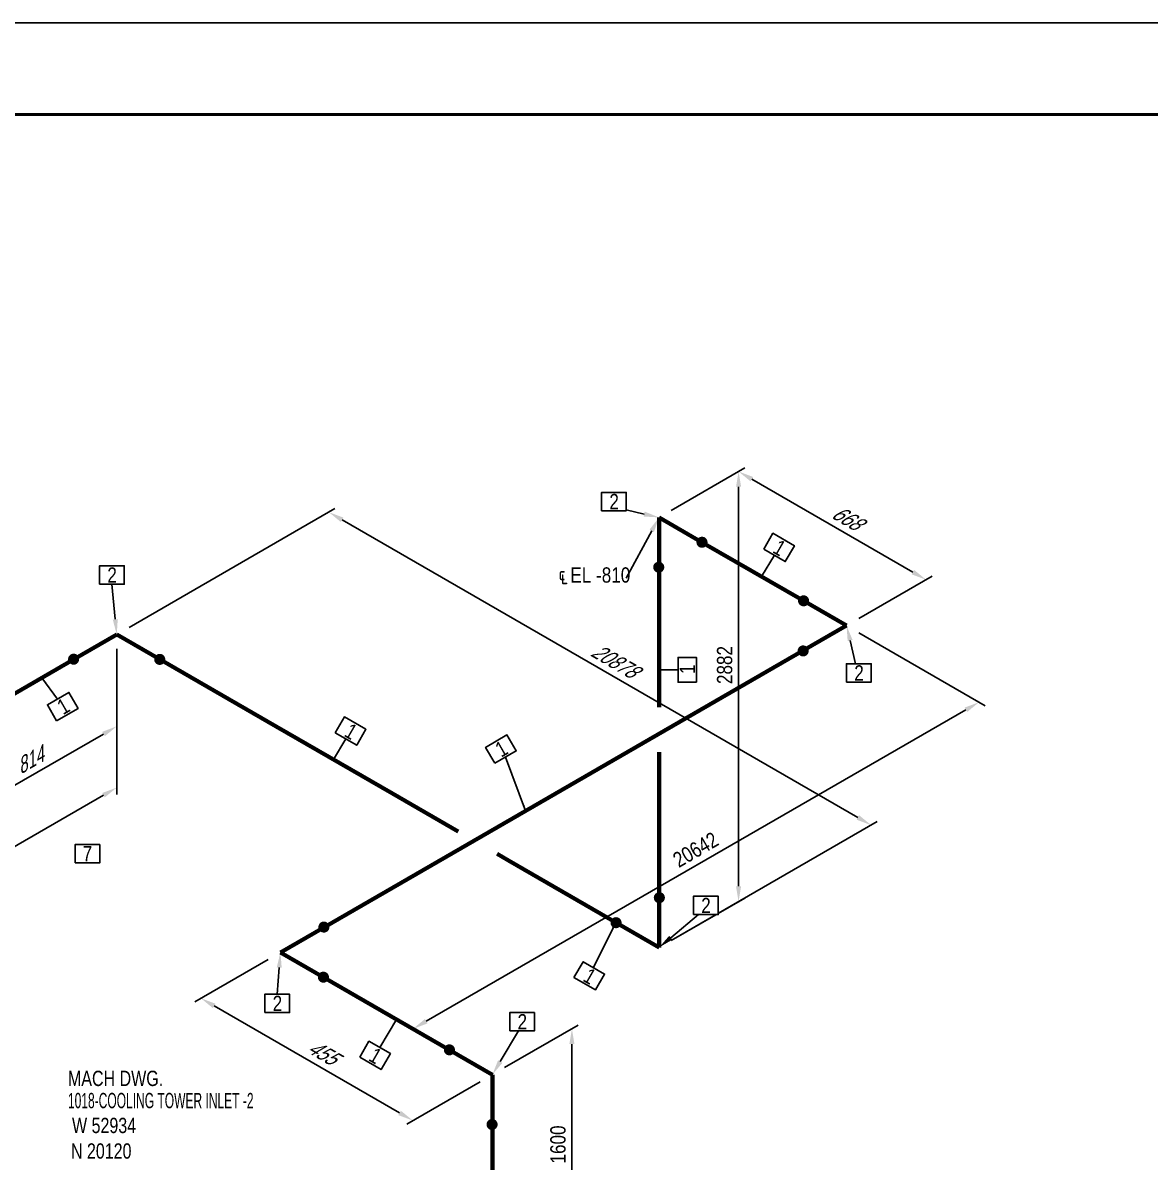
# Model space of a CAD drawing. Header units: millimetres. Extents: x 0 to 594, y 0 to 420.
# Drawn here: x 183.5 to 367.6, y 233.8 to 420 of the extents above; entities that cross this region are included whole.
import ezdxf
from ezdxf import colors
from ezdxf.entities.mleader import LeaderData, LeaderLine
from ezdxf.enums import TextEntityAlignment as Align
from ezdxf.math import Vec2, Vec3

# ---------------------------------------------------------------- set-up
doc = ezdxf.new("R2010")
doc.units = ezdxf.units.MM
doc.header["$LTSCALE"] = 0.25
for name, color, linetype in [('용접', 1, 'Continuous'), ('주석', 7, 'Continuous'), ('치수', 1, 'Continuous')]:
    doc.layers.add(name, color=color, linetype=linetype)
doc.layers.add('파이프', color=3, linetype='Continuous', lineweight=70)
doc.styles.add('AdskIsoAnnotation', font='arial.ttf', dxfattribs={"width": 0.8, "height": 1})
doc.styles.add('AdskIsoMetric', font='arial.ttf', dxfattribs={"width": 0.8, "height": 2.5})
doc.styles.add('AdskIsoMetric-30', font='arial.ttf', dxfattribs={"width": 0.8, "height": 2.5})
doc.styles.add('AdskIsoMetric30', font='arial.ttf', dxfattribs={"width": 0.8, "oblique": 30, "height": 2.5})
doc.styles.add('MtXpl_', font='')
doc.styles.get("Standard").update_dxf_attribs({"font": 'arial.ttf'})
doc.styles.get('MtXpl_').set_extended_font_data('Gulim')
doc.dimstyles.new('AdskIsoMetric', dxfattribs={"dimtxt": 2.5, "dimasz": 2.5, "dimexe": 1, "dimexo": 2, "dimgap": 0.8, "dimtad": 1, "dimdec": 0, "dimrnd": 1, "dimzin": 0, "dimdsep": 46, "dimtxsty": 'AdskIsoMetric', "dimcen": 0, "dimclrt": 7, "dimadec": 0, "dimazin": 0, "dimtfac": 1, "dimtdec": 0, "dimtmove": 1, "dimatfit": 3, "dimfxl": 0, "dimfrac": 2, "dimtolj": 1, "dimtzin": 0, "dimarcsym": 0})

# ---------------------------------------------------------------- blocks, each defined once
blk = doc.blocks.new('*D50')
at = {"layer": 'Defpoints', "color": 0}
for p in [(198.8172708062366, 320.035031251697), (170.178310758438, 299.4178370106479), (170.1783107670375, 288.5003199115041)]:
    blk.add_point(p, dxfattribs=at)
at = {"layer": '치수', "color": 0, "lineweight": -2}
for p, q in [((198.8172708080557, 317.7256301744025), (198.8172708189614, 303.8803307130496)), ((196.6522073100779, 303.7850312491211), (172.3433742750115, 289.7503199140798)), ((170.1783107602571, 297.1084359333534), (170.1783107679471, 287.3456193728568))]:
    blk.add_line(p, q, dxfattribs=at)
at = {"layer": '치수', "color": 0}
for points in [[(196.4438739763152, 304.1458751671167), (196.8605406438405, 303.4241873311255), (198.8172708180518, 305.0350312516969)], [(172.1350409412489, 290.1111638320755), (172.5517076087741, 289.3894759960842), (170.1783107670375, 288.5003199115041)]]:
    blk.add_solid(points, dxfattribs=at)
at = {"layer": '치수', "color": 7, "insert": (184.4977907904827, 299.3855574170034), "char_height": 2.5, "attachment_point": 5, "rotation": 30.000000068164393, "style": 'AdskIsoMetric30'}
blk.add_mtext('\\A1;814', dxfattribs=at)
blk = doc.blocks.new('*D53')
at = {"layer": 'Defpoints', "color": 0}
for p in [(198.8172708062366, 320.035031251697), (125.6839994647435, 277.8115172399599), (125.6839994844356, 252.81151723996)]:
    blk.add_point(p, dxfattribs=at)
at = {"layer": '치수', "color": 0, "lineweight": -2}
for p, q in [((198.8172708080557, 317.7256301744025), (198.8172708268381, 293.8803307130497)), ((196.6522073179547, 293.7850312491212), (127.8490629924095, 254.0615172425357)), ((125.6839994665626, 275.5021161626653), (125.6839994853451, 251.6568167013127))]:
    blk.add_line(p, q, dxfattribs=at)
at = {"layer": '치수', "color": 0}
for points in [[(196.443873984192, 294.1458751671169), (196.8605406517173, 293.4241873311256), (198.8172708259286, 295.035031251697)], [(127.6407296586469, 254.4223611605314), (128.0573963261722, 253.7006733245401), (125.6839994844356, 252.81151723996)]]:
    blk.add_solid(points, dxfattribs=at)
at = {"layer": '치수', "color": 7, "insert": (162.2506351531209, 276.540171513918), "char_height": 2.5, "attachment_point": 5, "rotation": 30.00000006816429, "style": 'AdskIsoMetric30'}
blk.add_mtext('\\A1;1635', dxfattribs=at)
blk = doc.blocks.new('*D54')
at = {"layer": 'Defpoints', "color": 0}
for p in [(233.458286950697, 340.0350312636772), (198.8172708062366, 320.0350312516969), (287.3888887701057, 268.8981838994259)]:
    blk.add_point(p, dxfattribs=at)
at = {"layer": '치수', "color": 0, "lineweight": -2}
for p, q in [((200.8172708066282, 321.1897317912245), (234.4582869508928, 340.612381533441)), ((319.8648414038169, 290.1481839091746), (235.6233504614466, 338.7850312659089)), ((289.3888887704973, 270.0528844389534), (323.0299049147621, 289.4755341811701))]:
    blk.add_line(p, q, dxfattribs=at)
at = {"layer": '치수', "color": 0}
for points in [[(235.831683794408, 339.1458751843671), (235.4150171284852, 338.4241873474506), (233.458286950697, 340.0350312636772)], [(320.0731747367782, 290.5090278276328), (319.6565080708555, 289.7873399907163), (322.0299049145664, 288.8981839114063)]]:
    blk.add_solid(points, dxfattribs=at)
at = {"layer": '치수', "color": 7, "insert": (280.0112481057436, 315.7755485060271), "char_height": 2.5, "attachment_point": 5, "rotation": 330.000000059059, "style": 'AdskIsoMetric30'}
blk.add_mtext('\\A1;20878', dxfattribs=at)
blk = doc.blocks.new('*D55')
at = {"layer": 'Defpoints', "color": 0}
for p in [(287.3888886984413, 339.1757967347887), (300.3792697513746, 276.3981838470287), (287.3888887701058, 268.898183899426)]:
    blk.add_point(p, dxfattribs=at)
at = {"layer": '치수', "color": 0, "lineweight": -2}
for p, q in [((289.3888886984413, 340.3304972718118), (301.3792697513746, 347.2531469922785)), ((300.3792697513746, 344.175796723767), (300.3792697513746, 278.8981838470287)), ((289.3888887701058, 270.0528844364491), (301.3792697513746, 276.9755341155403))]:
    blk.add_line(p, q, dxfattribs=at)
at = {"layer": '치수', "color": 0}
for points in [[(299.962603084708, 344.175796723767), (300.7959364180413, 344.175796723767), (300.3792697513746, 346.675796723767)], [(299.962603084708, 278.8981838470287), (300.7959364180413, 278.8981838470287), (300.3792697513746, 276.3981838470287)]]:
    blk.add_solid(points, dxfattribs=at)
at = {"layer": '치수', "color": 7, "insert": (298.1121175301508, 315.0540493591387), "char_height": 2.5, "attachment_point": 5, "rotation": 90, "style": 'AdskIsoMetric-30'}
blk.add_mtext('\\A1;2882', dxfattribs=at)
blk = doc.blocks.new('*D56')
at = {"layer": 'Defpoints', "color": 0}
for p in [(300.3792697526645, 346.675796739194), (287.3888886984412, 339.1757967347886), (318.0208171150268, 321.4904446593221)]:
    blk.add_point(p, dxfattribs=at)
at = {"layer": '치수', "color": 0, "lineweight": -2}
for p, q in [((289.3888886988355, 340.3304972742998), (301.3792697528615, 347.2531470089496)), ((328.8461346585144, 330.2404446615198), (302.5443332634002, 345.4257967414017)), ((320.0208171154211, 322.6451451988332), (332.0111981694472, 329.5677949334831))]:
    blk.add_line(p, q, dxfattribs=at)
at = {"layer": '치수', "color": 0}
for points in [[(302.7526665963655, 345.7866406598577), (302.3359999304348, 345.0649528229457), (300.3792697526645, 346.675796739194)], [(329.0544679914798, 330.6012885799757), (328.6378013255489, 329.8796007430638), (331.0111981692501, 328.9904446637275)]]:
    blk.add_solid(points, dxfattribs=at)
at = {"layer": '치수', "color": 7, "insert": (317.9623861340782, 339.142061619931), "char_height": 2.5, "attachment_point": 5, "rotation": 330.0000000584236, "style": 'AdskIsoMetric30'}
blk.add_mtext('\\A1;668', dxfattribs=at)
blk = doc.blocks.new('*D57')
at = {"layer": 'Defpoints', "color": 0}
for p in [(318.0208171150268, 321.4904446593221), (339.6714522138733, 308.9904446666584), (225.5518235701172, 268.1034462192492)]:
    blk.add_point(p, dxfattribs=at)
at = {"layer": '치수', "color": 0, "lineweight": -2}
for p, q in [((320.0208171146365, 320.3357441220717), (340.6714522136781, 308.4130943980332)), ((249.3675221771551, 256.8534462287847), (337.5063887056818, 307.7404446644593))]:
    blk.add_line(p, q, dxfattribs=at)
at = {"layer": '치수', "color": 0}
for points in [[(337.2980553719819, 308.1012885824913), (337.7147220393816, 307.3796007464275), (339.6714522138733, 308.9904446666584)], [(249.1591888434553, 257.2142901468166), (249.575855510855, 256.4926023107528), (247.2024586689636, 255.6034462265857)]]:
    blk.add_solid(points, dxfattribs=at)
at = {"layer": '치수', "color": 7, "insert": (293.3703604521117, 284.8753940820906), "char_height": 2.5, "attachment_point": 5, "rotation": 30.000000058194246, "style": 'AdskIsoMetric-30'}
blk.add_mtext('\\A1;20642', dxfattribs=at)
blk = doc.blocks.new('*D58')
at = {"layer": 'Defpoints', "color": 0}
for p in [(225.5518235701173, 268.1034462192493), (212.5614425159655, 260.6034462147202), (260.1690062858714, 248.1172065071408)]:
    blk.add_point(p, dxfattribs=at)
at = {"layer": '치수', "color": 0, "lineweight": -2}
for p, q in [((223.5518235697362, 266.9487456797203), (211.561442515775, 260.0260959449557)), ((245.0135617209745, 241.8672065003875), (214.7265060267108, 259.3534462169445)), ((258.1690062854904, 246.9625059676118), (246.1786252315292, 240.0398562328472))]:
    blk.add_line(p, q, dxfattribs=at)
at = {"layer": '치수', "color": 0}
for points in [[(214.9348393596734, 259.714290135402), (214.5181726937482, 258.9926022984869), (212.5614425159655, 260.6034462147202)], [(245.2218950539371, 242.228050418845), (244.8052283880119, 241.5063625819299), (247.1786252317198, 240.6172065026117)]]:
    blk.add_solid(points, dxfattribs=at)
at = {"layer": '치수', "color": 7, "insert": (232.3511878775081, 251.7888212917847), "char_height": 2.5, "attachment_point": 5, "rotation": 330.000000058863, "style": 'AdskIsoMetric30'}
blk.add_mtext('\\A1;455', dxfattribs=at)
blk = doc.blocks.new('*D59')
at = {"layer": 'Defpoints', "color": 0}
for p in [(273.1593873471173, 255.6172065083787), (260.1690062858715, 248.1172065071409), (260.1690062908212, 212.9245139386664)]:
    blk.add_point(p, dxfattribs=at)
at = {"layer": '치수', "color": 0, "lineweight": -2}
for p, q in [((262.1690062858715, 249.2719070453126), (274.1593873471173, 256.1945567774645)), ((273.1593873471173, 222.9245139370464), (273.1593873471173, 253.1172065083787)), ((262.1690062908212, 214.0792144768381), (274.1593873471173, 221.0018642061323))]:
    blk.add_line(p, q, dxfattribs=at)
at = {"layer": '치수', "color": 0}
for points in [[(272.7427206804506, 253.1172065083787), (273.576054013784, 253.1172065083787), (273.1593873471173, 255.6172065083787)], [(272.7427206804506, 222.9245139370464), (273.576054013784, 222.9245139370464), (273.1593873471173, 220.4245139370464)]]:
    blk.add_solid(points, dxfattribs=at)
at = {"layer": '치수', "color": 7, "insert": (270.8930878354331, 236.7124115918235), "char_height": 2.5, "attachment_point": 5, "rotation": 90, "style": 'AdskIsoMetric-30'}
blk.add_mtext('\\A1;1600', dxfattribs=at)
blk = doc.blocks.new('엘보우-3-Iso2DSkew90')
at = {"color": 0, "linetype": 'ByBlock', "lineweight": -2, "extrusion": (0.7071067808699627, 0.4082482906735209, -0.5773502694291109)}
for p, q in [((-7.071067815031325, 4.082482902810825), (-7.071068313582005e-05, 4.082483190649194e-05)), ((-4.498089184110099e-14, -8.164966382088252e-05), (-4.655096308425755e-09, -8.164965806320865)), ((-4.497137119077385e-14, -8.164966376627178e-05), (-4.497137119077385e-14, -8.164966376627178e-05))]:
    blk.add_line(p, q, dxfattribs=at)
blk = doc.blocks.new('엘보우-4-Iso2DSkew90')
at = {"color": 0, "linetype": 'ByBlock', "lineweight": -2, "extrusion": (0, 0.816496580927726, 0.5773502691896257)}
for p, q in [((7.071067811865477, 4.082482911028047), (7.071028481802253e-05, 4.083099139148935e-05)), ((7.071028481291578e-05, -4.082460197710877e-05), (7.071067811511808, -4.08248290484282)), ((7.071028481802251e-05, -4.082460198005262e-05), (7.071028481802251e-05, -4.082460198005262e-05))]:
    blk.add_line(p, q, dxfattribs=at)
blk = doc.blocks.new('엘보우-7-Iso2DSkew90')
at = {"color": 0, "linetype": 'ByBlock', "lineweight": -2, "extrusion": (1.110522125311558e-09, -0.8164965809298982, -0.577350269186554)}
for p, q in [((-7.071067814619759, 4.082482896615121), (-7.071109898246791e-05, 4.082507193608459e-05)), ((-7.071109892604943e-05, -4.082507209689065e-05), (-7.07106780913495, -4.082482912604982)), ((-7.071109892738195e-05, -4.082507209770768e-05), (-7.071109892738195e-05, -4.082507209770768e-05))]:
    blk.add_line(p, q, dxfattribs=at)
blk = doc.blocks.new('엘보우-8-Iso2DSkew90')
at = {"color": 0, "linetype": 'ByBlock', "lineweight": -2, "extrusion": (1.206383680785323e-09, -0.8164965808735476, -0.5773502692662456)}
for p, q in [((-7.071067811865475, -4.082482912145474), (-7.070926914876238e-05, -4.08240156523066e-05)), ((7.070926914608952e-05, -4.082401551455135e-05), (7.071067811441175, -4.082482898460325)), ((7.070926914326707e-05, -4.082401551300818e-05), (7.070926914326707e-05, -4.082401551300818e-05))]:
    blk.add_line(p, q, dxfattribs=at)
blk = doc.blocks.new('엘보우-4-Iso2DSkew0')
at = {"color": 0, "linetype": 'ByBlock', "lineweight": -2, "extrusion": (0.7071067809093511, 0.4082482911052367, -0.5773502690756009)}
for p, q in [((8.326103806410856e-09, -8.164965809270996), (8.326056722329431e-14, -8.164919671897407e-05)), ((7.071027858499831e-05, -4.082459827757336e-05), (7.071067814637439, -4.082482896625383)), ((7.071027860050298e-05, -4.082459828655501e-05), (7.071027860050298e-05, -4.082459828655501e-05))]:
    blk.add_line(p, q, dxfattribs=at)
blk = doc.blocks.new('엘보우-9-Iso2DSkew90')
at = {"color": 0, "linetype": 'ByBlock', "lineweight": -2, "extrusion": (-0.7071067809079443, -0.4082482911051115, 0.5773502690774125)}
for p, q in [((-2.56631535141584e-14, 8.164965267732721e-05), (-2.723323344611117e-09, 8.164965806045604)), ((-7.071067814651508, 4.082482903030114), (-7.071067348537381e-05, 4.082482633918997e-05)), ((-2.570638946391805e-14, 8.164965269570867e-05), (-2.570638946391805e-14, 8.164965269570867e-05))]:
    blk.add_line(p, q, dxfattribs=at)
blk = doc.blocks.new('Buttweld')
at = {"lineweight": -2}
blk.add_hatch(color=0, dxfattribs=at).paths.add_polyline_path([(0.04399514976077742, -0.002606086945810659), (0.04330731180660574, 0.005255936846196026), (0.04126469755226539, 0.01287907702365859), (0.03792937079826185, 0.02003170832977988), (0.03340267376025871, 0.0264965016817295), (0.02782214783713649, 0.03207702760485173), (0.02135735448518687, 0.03660372464285486), (0.01420472317906558, 0.03993905139685841), (0.006581583001603011, 0.04198166565119876), (-0.001280440790403681, 0.04266950360537045), (-0.009142464582410366, 0.04198166565119876), (-0.01676560475987293, 0.03993905139685841), (-0.02391823606599422, 0.03660372464285487), (-0.03038302941794385, 0.03207702760485173), (-0.03596355534106607, 0.02649650168172951), (-0.04049025237906921, 0.02003170832977988), (-0.04382557913307276, 0.0128790770236586), (-0.0458681933874131, 0.005255936846196026), (-0.04655603134158478, -0.002606086945810653), (-0.0458681933874131, -0.01046811073781733), (-0.04382557913307276, -0.01809125091527991), (-0.04049025237906921, -0.02524388222140119), (-0.03596355534106607, -0.03170867557335082), (-0.03038302941794385, -0.03728920149647304), (-0.02391823606599425, -0.04181589853447618), (-0.01676560475987292, -0.04515122528847974), (-0.009142464582410366, -0.04719383954282007), (-0.001280440790403688, -0.04788167749699176), (0.006581583001602991, -0.04719383954282008), (0.01420472317906554, -0.04515122528847974), (0.02135735448518687, -0.04181589853447618), (0.02782214783713648, -0.03728920149647305), (0.0334026737602587, -0.03170867557335083), (0.03792937079826184, -0.02524388222140123), (0.04126469755226539, -0.0180912509152799), (0.04330731180660574, -0.01046811073781735)], is_closed=False, flags=0)
blk = doc.blocks.new('AnnoRect')
at = {"color": 0, "linetype": 'ByBlock', "lineweight": -2}
blk.add_wipeout([(-0.8095147142857141, -0.5999939999999999), (-0.8095147142857141, 0.5999939999999997), (0.8095147142857136, 0.5999939999999997), (0.8095147142857136, -0.5999939999999997)], dxfattribs=at)
blk.add_lwpolyline([(-0.8095147142857141, -0.5999939999999999), (-0.8095147142857141, 0.5999940000000001), (0.8095147142857141, 0.5999940000000004), (0.8095147142857141, -0.5999939999999997)], close=True, dxfattribs=at)
at = {"color": 0, "linetype": 'ByBlock', "lineweight": -2, "style": 'AdskIsoAnnotation', "width": 0.8}
blk.add_attdef('XX', text='', height=1, dxfattribs=at).set_placement((0, 0), align=Align.MIDDLE_CENTER)

msp = doc.modelspace()

# ---------------------------------------------------------------- linework, layer by layer
at = {"layer": '파이프'}
for points in [[(294.4599565134782, 335.0933138379326), (310.949749299182, 325.5729275566445)], [(287.3888887300757, 308.1535617499102), (287.3888887067673, 331.0108309255094)], [(310.9497493063125, 317.40796174696), (290.6879746797663, 305.7098206847198)], [(174.5977281351292, 306.051871732181), (191.7462029989464, 315.9525483380434)], [(205.8883386226804, 315.9525483544979), (224.8606420568768, 304.9988838856073)], [(290.6879746797663, 305.7098206847198), (270.4262000569079, 294.0116796246086)], [(224.8606420568768, 304.9988838856073), (243.8329454895495, 294.0452194175963)], [(287.3888887617797, 277.0631497087115), (287.3888887375692, 300.8050925215607)], [(243.8329454895495, 294.0452194175963), (254.5605429053514, 287.8516381765207)], [(270.4262000569079, 294.0116796246086), (250.1644254298094, 282.3135385620495)], [(260.9245039398053, 284.1774035688844), (262.8052489250672, 283.0915549479427)], [(262.8052489250672, 283.0915549479427), (280.3178209550545, 272.9806667962173)], [(250.1644254298094, 282.3135385620495), (232.6228913784606, 272.185929131831)], [(232.622891385129, 264.0209633223917), (253.097938469418, 252.1996894043976)], [(260.1690062867372, 239.9522406976382), (260.1690062895875, 221.0894797479292)]]:
    msp.add_lwpolyline(points, dxfattribs=at)

# ---------------------------------------------------------------- block references
at = {"layer": '용접', "xscale": 20, "yscale": 20, "zscale": 20}
for p, rotation in [((294.4599565134782, 335.0933138379326), 269.9999999844413), ((287.3888887067674, 331.0108309255095), 270.0000000234529), ((310.9497492991821, 325.5729275566445), 90), ((191.7462029989464, 315.9525483380435), 180), ((205.8883386226804, 315.952548354498), 270), ((287.3888887617797, 277.0631497087116), 90.00000002331464), ((280.3178209550546, 272.9806667962172), 89.99999998439493), ((232.6228913784606, 272.185929131831), 180), ((232.622891385129, 264.0209633223917), 270), ((253.0979384694181, 252.1996894043976), 90.00000001846531), ((260.1690062867374, 239.9522406976382), 270.0000000003699)]:
    msp.add_blockref('Buttweld', p, dxfattribs=dict(at, rotation=rotation))
msp.add_blockref('Buttweld', (310.9497493063127, 317.40796174696), dxfattribs=at)
at = {"layer": '파이프'}
for name, p in [('엘보우-4-Iso2DSkew0', (287.3888886984412, 339.1757967347886)), ('엘보우-7-Iso2DSkew90', (318.0208171150268, 321.4904446593221)), ('엘보우-8-Iso2DSkew90', (198.8172708062366, 320.035031251697)), ('엘보우-9-Iso2DSkew90', (287.3888887701057, 268.8981838994259)), ('엘보우-4-Iso2DSkew90', (225.5518235701173, 268.1034462192493)), ('엘보우-3-Iso2DSkew90', (260.1690062858714, 248.1172065071408))]:
    msp.add_blockref(name, p, dxfattribs=at)

# ---------------------------------------------------------------- texts
at = {"layer": '주석', "style": 'MtXpl_'}
for s, width, p in [('MACH DWG.', 0.8, (190.8477188489776, 246.2615978341518)), ('1018-COOLING TOWER INLET -2', 0.6, (190.8477188489776, 242.6394831208508)), ('W 52934', 0.8, (191.5085082951007, 238.5740283743688)), ('N 20120', 0.8, (191.3297906961921, 234.3971297841005))]:
    msp.add_text(s, height=2.5, dxfattribs=dict(at, width=width)).set_placement(p)
at = {"layer": '주석', "insert": (271, 328.2663835814419), "char_height": 2.5, "attachment_point": 7, "style": 'AdskIsoAnnotation'}
msp.add_mtext('{\\Q0;℄ EL -810}', dxfattribs=at)

# ---------------------------------------------------------------- dimensions: what is measured, and where the dimension line sits
at = {"layer": '치수'}
for base, p1, p2, angle, text, override, picture, middle in [((300.3792697513746, 276.3981838470287), (287.3888886984412, 339.1757967347886), (287.3888887701057, 268.8981838994259), 270.0000000584265, '2882', {"dimtad": 0, "dimlfac": 41.01295965690048, "dimtxsty": 'AdskIsoMetric-30', "dimse1": 0, "dimse2": 0, "dimsd1": 0, "dimsd2": 0, "dimtmove": 1}, '*D55', (298.1121175301508, 315.0540493591387)), ((300.3792697526645, 346.675796739194), (318.0208171150268, 321.4904446593221), (287.3888886984412, 339.1757967347886), 150.0000000584236, '668', {"dimtad": 0, "dimlfac": 18.89406826530655, "dimtxsty": 'AdskIsoMetric30', "dimse1": 0, "dimse2": 0, "dimsd1": 0, "dimsd2": 0, "dimtmove": 1}, '*D56', (317.9623861340782, 339.142061619931)), ((233.458286950697, 340.0350312636772), (287.3888887701057, 268.8981838994259), (198.8172708062366, 320.035031251697), 150.000000059059, '20878', {"dimtad": 0, "dimlfac": 204.1376516516758, "dimtxsty": 'AdskIsoMetric30', "dimse1": 0, "dimse2": 0, "dimsd1": 0, "dimsd2": 0, "dimtmove": 1}, '*D54', (280.0112481057436, 315.7755485060271)), ((339.6714522138733, 308.9904446666584), (225.5518235701173, 268.1034462192493), (318.0208171150268, 321.4904446593221), 30.00000005819425, '20642', {"dimtad": 0, "dimlfac": 193.3232157590216, "dimtxsty": 'AdskIsoMetric-30', "dimse1": 1, "dimse2": 0, "dimsd1": 0, "dimsd2": 0, "dimtmove": 1}, '*D57', (293.3703604521117, 284.8753940820906)), ((125.6839994844356, 252.81151723996), (198.8172708062366, 320.035031251697), (125.6839994647435, 277.8115172399599), 210.0000000681643, '1635', {"dimtad": 0, "dimlfac": 19.35894893677321, "dimtxsty": 'AdskIsoMetric30', "dimse1": 0, "dimse2": 0, "dimsd1": 0, "dimsd2": 0, "dimtmove": 1}, '*D53', (162.2506351531209, 276.540171513918)), ((170.1783107670375, 288.5003199115041), (198.8172708062366, 320.035031251697), (170.178310758438, 299.417837010648), 210.0000000681644, '814', {"dimtad": 0, "dimlfac": 23.19032754589007, "dimtxsty": 'AdskIsoMetric30', "dimse1": 0, "dimse2": 0, "dimsd1": 0, "dimsd2": 0, "dimtmove": 1}, '*D50', (184.4977907904827, 299.3855574170034)), ((212.5614425159655, 260.6034462147202), (260.1690062858714, 248.1172065071408), (225.5518235701173, 268.1034462192493), 150.000000058863, '455', {"dimtad": 0, "dimlfac": 11.37402547302446, "dimtxsty": 'AdskIsoMetric30', "dimse1": 0, "dimse2": 0, "dimsd1": 0, "dimsd2": 0, "dimtmove": 1}, '*D58', (232.3511878775081, 251.7888212917847)), ((273.1593873471173, 255.6172065083787), (260.1690062908211, 212.9245139386663), (260.1690062858714, 248.1172065071408), 90.0000000080585, '1600', {"dimtad": 0, "dimlfac": 45.46398366328111, "dimtxsty": 'AdskIsoMetric-30', "dimse1": 0, "dimse2": 0, "dimsd1": 0, "dimsd2": 0, "dimtmove": 1}, '*D59', (270.8930878354331, 236.7124115918235))]:
    dim = msp.add_linear_dim(base=base, p1=p1, p2=p2, angle=angle, text=text, dimstyle='AdskIsoMetric', override=override, dxfattribs=at)
    dim.commit()
    dim.dimension.update_dxf_attribs({"geometry": picture, "text_midpoint": middle, "dimtype": 160})

# ---------------------------------------------------------------- leaders
at = {"layer": '주석'}
ml = msp.add_multileader_mtext('Standard', dxfattribs=at)
ml.set_content('')
ml.set_leader_properties()
ml.build(insert=Vec2(0, 0))
ml.multileader.update_dxf_attribs({"dogleg_length": 0, "arrow_head_size": 2.5})
ctx = ml.context
ctx.base_point, ctx.arrow_head_size, ctx.plane_origin = Vec3(282.0000000000001, 329.2663835814418), 2.5, Vec3(-1, -29.73361641855809)
notes = []
notes.append((ctx, [(0, (1, 1, 0), (282.0000000000001, 329.2663835814418), (-1, 0), 0, [(0, [(287.3888886984413, 339.1757967347887)], 0, [])])]))
ctx.mtext, ml.multileader.dxf.content_type = None, 0
ml = msp.add_multileader_mtext('Standard', dxfattribs=at)
ml.set_content('')
ml.set_leader_properties()
ml.build(insert=Vec2(0, 0))
ml.multileader.update_dxf_attribs({"dogleg_length": 0, "arrow_head_size": 2.5})
ctx = ml.context
ctx.base_point, ctx.arrow_head_size, ctx.plane_origin = Vec3(282.0475735714287, 340.3888520508295), 2.5, Vec3(-1, -29.73361641855809)
notes.append((ctx, [(0, (1, 1, 0), (282.0475735714287, 340.3888520508295), (-1, 0), 0, [(0, [(287.3888886984413, 339.1757967347887)], 0, [])])]))
ctx.mtext, ml.multileader.dxf.content_type = None, 0
ml = msp.add_multileader_mtext('Standard', dxfattribs=at)
ml.set_content('')
ml.set_leader_properties()
ml.build(insert=Vec2(0, 0))
ml.multileader.update_dxf_attribs({"dogleg_length": 0, "arrow_head_size": 0})
ctx = ml.context
ctx.base_point, ctx.arrow_head_size, ctx.plane_origin = Vec3(306.2270679546135, 332.9806026188191), 0, Vec3(-1, -29.73361641855809)
notes.append((ctx, [(0, (1, 1, 0), (306.2270679546135, 332.9806026188191), (-1, 0), 0, [(0, [(304.1381239479239, 329.5056212775513)], 0, [])])]))
ctx.mtext, ml.multileader.dxf.content_type = None, 0
ml = msp.add_multileader_mtext('Standard', dxfattribs=at)
ml.set_content('')
ml.set_leader_properties()
ml.build(insert=Vec2(0, 0))
ml.multileader.update_dxf_attribs({"dogleg_length": 0, "arrow_head_size": 2.5})
ctx = ml.context
ctx.base_point, ctx.arrow_head_size, ctx.plane_origin = Vec3(198, 328.2663835814421), 2.5, Vec3(-1, -29.73361641855809)
notes.append((ctx, [(0, (1, 1, 0), (198, 328.2663835814421), (-1, 0), 0, [(0, [(198.8172708062366, 320.035031251697)], 0, [])])]))
ctx.mtext, ml.multileader.dxf.content_type = None, 0
ml = msp.add_multileader_mtext('Standard', dxfattribs=at)
ml.set_content('')
ml.set_leader_properties()
ml.build(insert=Vec2(0, 0))
ml.multileader.update_dxf_attribs({"dogleg_length": 0, "arrow_head_size": 2.5})
ctx = ml.context
ctx.base_point, ctx.arrow_head_size, ctx.plane_origin = Vec3(319.5000075, 315.2663535814421), 2.5, Vec3(-1, -29.73361641855809)
notes.append((ctx, [(0, (1, 1, 0), (319.5000075, 315.2663535814421), (-1, 0), 0, [(0, [(318.0208171150269, 321.4904446593222)], 0, [])])]))
ctx.mtext, ml.multileader.dxf.content_type = None, 0
ml = msp.add_multileader_mtext('Standard', dxfattribs=at)
ml.set_content('')
ml.set_leader_properties()
ml.build(insert=Vec2(0, 0))
ml.multileader.update_dxf_attribs({"dogleg_length": 0, "arrow_head_size": 0})
ctx = ml.context
ctx.base_point, ctx.arrow_head_size, ctx.plane_origin = Vec3(189.1156699504742, 309.4878488761433), 0, Vec3(-1, -29.73361641855809)
notes.append((ctx, [(0, (1, 1, 0), (189.1156699504742, 309.4878488761433), (-1, 0), 0, [(0, [(186.5903945915425, 312.9758409580071)], 0, [])])]))
ctx.mtext, ml.multileader.dxf.content_type = None, 0
ml = msp.add_multileader_mtext('Standard', dxfattribs=at)
ml.set_content('')
ml.set_leader_properties()
ml.build(insert=Vec2(0, 0))
ml.multileader.update_dxf_attribs({"dogleg_length": 0, "arrow_head_size": 0})
ctx = ml.context
ctx.base_point, ctx.arrow_head_size, ctx.plane_origin = Vec3(290.5000150000001, 314.2663835814967), 0, Vec3(-1, -29.73361641855809)
notes.append((ctx, [(0, (1, 1, 0), (290.5000150000001, 314.2663835814967), (-1, 0), 0, [(0, [(287.3888887238423, 314.2663835818384)], 0, [])])]))
ctx.mtext, ml.multileader.dxf.content_type = None, 0
ml = msp.add_multileader_mtext('Standard', dxfattribs=at)
ml.set_content('')
ml.set_leader_properties()
ml.build(insert=Vec2(0, 0))
ml.multileader.update_dxf_attribs({"dogleg_length": 0, "arrow_head_size": 0})
ctx = ml.context
ctx.base_point, ctx.arrow_head_size, ctx.plane_origin = Vec3(236.2265675594842, 302.9808915220807), 0, Vec3(-1, -29.73361641855809)
notes.append((ctx, [(0, (1, 1, 0), (236.2265675594842, 302.9808915220807), (-1, 0), 0, [(0, [(234.197405964711, 299.6083007428496)], 0, [])])]))
ctx.mtext, ml.multileader.dxf.content_type = None, 0
ml = msp.add_multileader_mtext('Standard', dxfattribs=at)
ml.set_content('')
ml.set_leader_properties()
ml.build(insert=Vec2(0, 0))
ml.multileader.update_dxf_attribs({"dogleg_length": 0, "arrow_head_size": 0})
ctx = ml.context
ctx.base_point, ctx.arrow_head_size, ctx.plane_origin = Vec3(262.2875670545146, 300.0097780922478), 0, Vec3(2.552054660549516, -27.68283669931986)
notes.append((ctx, [(0, (1, 1, 0), (262.2875670545146, 300.0097780922478), (-1, 0), 0, [(0, [(265.6038312188309, 291.2274836713052)], 0, [])])]))
ctx.mtext, ml.multileader.dxf.content_type = None, 0
ml = msp.add_multileader_mtext('Standard', dxfattribs=at)
ml.set_content('')
ml.set_leader_properties()
ml.build(insert=Vec2(0, 0))
ml.multileader.update_dxf_attribs({"dogleg_length": 0, "arrow_head_size": 2.5})
ctx = ml.context
ctx.base_point, ctx.arrow_head_size, ctx.plane_origin = Vec3(293.8571428571429, 274.266383581442), 2.5, Vec3(-1, -29.73361641855809)
notes.append((ctx, [(0, (1, 1, 0), (293.8571428571429, 274.266383581442), (-1, 0), 0, [(0, [(287.3888887701057, 268.8981838994259)], 0, [])])]))
ctx.mtext, ml.multileader.dxf.content_type = None, 0
ml = msp.add_multileader_mtext('Standard', dxfattribs=at)
ml.set_content('')
ml.set_leader_properties()
ml.build(insert=Vec2(0, 0))
ml.multileader.update_dxf_attribs({"dogleg_length": 0, "arrow_head_size": 0})
ctx = ml.context
ctx.base_point, ctx.arrow_head_size, ctx.plane_origin = Vec3(276.6673053895408, 265.6131481221061), 0, Vec3(-1, -29.73361641855809)
notes.append((ctx, [(0, (1, 1, 0), (276.6673053895408, 265.6131481221061), (-1, 0), 0, [(0, [(280.317820957547, 272.9806668012477)], 0, [])])]))
ctx.mtext, ml.multileader.dxf.content_type = None, 0
ml = msp.add_multileader_mtext('Standard', dxfattribs=at)
ml.set_content('')
ml.set_leader_properties()
ml.build(insert=Vec2(0, 0))
ml.multileader.update_dxf_attribs({"dogleg_length": 0, "arrow_head_size": 2.5})
ctx = ml.context
ctx.base_point, ctx.arrow_head_size, ctx.plane_origin = Vec3(225.0000000000001, 261.2663535814421), 2.5, Vec3(-1, -29.73361641855809)
notes.append((ctx, [(0, (1, 1, 0), (225.0000000000001, 261.2663535814421), (-1, 0), 0, [(0, [(225.5518235701173, 268.1034462192493)], 0, [])])]))
ctx.mtext, ml.multileader.dxf.content_type = None, 0
ml = msp.add_multileader_mtext('Standard', dxfattribs=at)
ml.set_content('')
ml.set_leader_properties()
ml.build(insert=Vec2(0, 0))
ml.multileader.update_dxf_attribs({"dogleg_length": 0, "arrow_head_size": 0})
ctx = ml.context
ctx.base_point, ctx.arrow_head_size, ctx.plane_origin = Vec3(241.7685719195544, 252.5546818638819), 0, Vec3(-1, -29.73361641855809)
notes.append((ctx, [(0, (1, 1, 0), (241.7685719195544, 252.5546818638819), (-1, 0), 0, [(0, [(244.5135543780326, 257.1558858587347)], 0, [])])]))
ctx.mtext, ml.multileader.dxf.content_type = None, 0
ml = msp.add_multileader_mtext('Standard', dxfattribs=at)
ml.set_content('')
ml.set_leader_properties()
ml.build(insert=Vec2(0, 0))
ml.multileader.update_dxf_attribs({"dogleg_length": 0, "arrow_head_size": 2.5})
ctx = ml.context
ctx.base_point, ctx.arrow_head_size, ctx.plane_origin = Vec3(264.4444444444445, 255.2663835814421), 2.5, Vec3(-1, -29.73361641855809)
notes.append((ctx, [(0, (1, 1, 0), (264.4444444444445, 255.2663835814421), (-1, 0), 0, [(0, [(260.1690062858714, 248.1172065071407)], 0, [])])]))
ctx.mtext, ml.multileader.dxf.content_type = None, 0
for ctx, leaders in notes:
    for number, flags, end, landing, length, lines in leaders:
        leader = LeaderData()
        leader.index, (leader.has_last_leader_line, leader.has_dogleg_vector, leader.attachment_direction) = number, flags
        leader.last_leader_point, leader.dogleg_vector, leader.dogleg_length = Vec3(end), Vec3(landing), length
        for number, points, colour, breaks in lines:
            line = LeaderLine()
            line.index, line.vertices, line.color, line.breaks = number, Vec3.list(points), colors.encode_raw_color(colour), breaks
            leader.lines.append(line)
        ctx.leaders.append(leader)

# ---------------------------------------------------------------- next in the draw order: block references
ref = msp.add_blockref('AnnoRect', (280.0237867857144, 341.7663685814418), dxfattribs=dict(at, xscale=2.5, yscale=2.5, zscale=2.5))
ref.add_attrib('XX_001', '2', (279.2795848757553, 340.511252619641), dxfattribs={"layer": '0', "color": 0, "linetype": 'ByBlock', "lineweight": -2, "height": 2.5, "style": 'AdskIsoAnnotation', "width": 0.8})
ref = msp.add_blockref('AnnoRect', (307.0000000000001, 334.2663835814418), dxfattribs=dict(at, xscale=2.500000000000001, yscale=2.500000000000001, zscale=2.500000000000001, rotation=330.0000000584236))
ref.add_attrib('XX_001', '1', (305.7899720006758, 333.5157104949669), dxfattribs={"layer": '0', "color": 0, "linetype": 'ByBlock', "lineweight": -2, "height": 2.5, "rotation": 330.0000000584236, "style": 'AdskIsoAnnotation', "width": 0.8})
ref = msp.add_blockref('AnnoRect', (198.0237867857144, 329.7663685814419), dxfattribs=dict(at, xscale=2.5, yscale=2.5, zscale=2.5))
ref.add_attrib('XX_001', '2', (197.2795848757553, 328.5112526196411), dxfattribs={"layer": '0', "color": 0, "linetype": 'ByBlock', "lineweight": -2, "height": 2.5, "style": 'AdskIsoAnnotation', "width": 0.8})
ref = msp.add_blockref('AnnoRect', (292.0000000000001, 314.266383581442), dxfattribs=dict(at, xscale=2.5, yscale=2.5, zscale=2.5, rotation=90.00000005842651))
ref.add_attrib('XX_001', '1', (293.2551159624868, 313.5938051379742), dxfattribs={"layer": '0', "color": 0, "linetype": 'ByBlock', "lineweight": -2, "height": 2.5, "rotation": 90.00000005842651, "style": 'AdskIsoAnnotation', "width": 0.8})
ref = msp.add_blockref('AnnoRect', (320.0237867857143, 313.766368581442), dxfattribs=dict(at, xscale=2.5, yscale=2.5, zscale=2.5))
ref.add_attrib('XX_001', '2', (319.2795848757552, 312.5112526196411), dxfattribs={"layer": '0', "color": 0, "linetype": 'ByBlock', "lineweight": -2, "height": 2.5, "style": 'AdskIsoAnnotation', "width": 0.8})
ref = msp.add_blockref('AnnoRect', (190.0000000000001, 308.2663835814419), dxfattribs=dict(at, xscale=2.5, yscale=2.5, zscale=2.5, rotation=30.0000000681643))
ref.add_attrib('XX_001', '1', (190.0450879634045, 306.8431320515068), dxfattribs={"layer": '0', "color": 0, "linetype": 'ByBlock', "lineweight": -2, "height": 2.5, "rotation": 30.0000000681643, "style": 'AdskIsoAnnotation', "width": 0.8})
ref = msp.add_blockref('AnnoRect', (237.0000000000001, 304.2663835814419), dxfattribs=dict(at, xscale=2.5, yscale=2.5, zscale=2.5, rotation=330.0000000590588))
ref.add_attrib('XX_001', '1', (235.7899720006841, 303.5157104949536), dxfattribs={"layer": '0', "color": 0, "linetype": 'ByBlock', "lineweight": -2, "height": 2.5, "rotation": 330.0000000590588, "style": 'AdskIsoAnnotation', "width": 0.8})
ref = msp.add_blockref('AnnoRect', (261.5520546605496, 301.3171633006801), dxfattribs=dict(at, xscale=2.5, yscale=2.5, zscale=2.5, rotation=30.0000000581943))
ref.add_attrib('XX_001', '1', (261.5971426237063, 299.8939117707373), dxfattribs={"layer": '0', "color": 0, "linetype": 'ByBlock', "lineweight": -2, "height": 2.5, "rotation": 30.0000000581943, "style": 'AdskIsoAnnotation', "width": 0.8})
ref = msp.add_blockref('AnnoRect', (194.0237867857144, 284.2226489836214), dxfattribs=dict(at, xscale=2.5, yscale=2.5, zscale=2.5))
ref.add_attrib('XX_001', '7', (193.2441142072697, 282.9726489836214), dxfattribs={"layer": '0', "color": 0, "linetype": 'ByBlock', "lineweight": -2, "height": 2.5, "style": 'AdskIsoAnnotation', "width": 0.8})
ref = msp.add_blockref('AnnoRect', (295.0237867857143, 275.7663685814418), dxfattribs=dict(at, xscale=2.5, yscale=2.5, zscale=2.5))
ref.add_attrib('XX_001', '2', (294.2795848757552, 274.511252619641), dxfattribs={"layer": '0', "color": 0, "linetype": 'ByBlock', "lineweight": -2, "height": 2.5, "style": 'AdskIsoAnnotation', "width": 0.8})
ref = msp.add_blockref('AnnoRect', (276.0000000000001, 264.2663835814419), dxfattribs=dict(at, xscale=2.5, yscale=2.5, zscale=2.5, rotation=330.0000000590588))
ref.add_attrib('XX_001', '1', (274.7899720006842, 263.5157104949536), dxfattribs={"layer": '0', "color": 0, "linetype": 'ByBlock', "lineweight": -2, "height": 2.5, "rotation": 330.0000000590588, "style": 'AdskIsoAnnotation', "width": 0.8})
ref = msp.add_blockref('AnnoRect', (225.0237867857143, 259.7663685814419), dxfattribs=dict(at, xscale=2.5, yscale=2.5, zscale=2.5))
ref.add_attrib('XX_001', '2', (224.2795848757553, 258.5112526196411), dxfattribs={"layer": '0', "color": 0, "linetype": 'ByBlock', "lineweight": -2, "height": 2.5, "style": 'AdskIsoAnnotation', "width": 0.8})
ref = msp.add_blockref('AnnoRect', (265.0237867857144, 256.7663685814419), dxfattribs=dict(at, xscale=2.5, yscale=2.5, zscale=2.5))
ref.add_attrib('XX_001', '2', (264.2795848757553, 255.5112526196411), dxfattribs={"layer": '0', "color": 0, "linetype": 'ByBlock', "lineweight": -2, "height": 2.5, "style": 'AdskIsoAnnotation', "width": 0.8})
ref = msp.add_blockref('AnnoRect', (241.0000000000001, 251.2663835814419), dxfattribs=dict(at, xscale=2.5, yscale=2.5, zscale=2.5, rotation=330.0000000588628))
ref.add_attrib('XX_001', '1', (239.7899720006816, 250.5157104949577), dxfattribs={"layer": '0', "color": 0, "linetype": 'ByBlock', "lineweight": -2, "height": 2.5, "rotation": 330.0000000588628, "style": 'AdskIsoAnnotation', "width": 0.8})

# ---------------------------------------------------------------- next in the draw order: linework, layer by layer
msp.add_lwpolyline([(0, 0), (594, 0), (594, 420), (0, 420)], close=True)
at = {"const_width": 0.5}
msp.add_lwpolyline([(15, 15), (579, 15), (579, 405.0000000000001), (15, 405)], close=True, dxfattribs=at)

doc.saveas('drawing.dxf')
